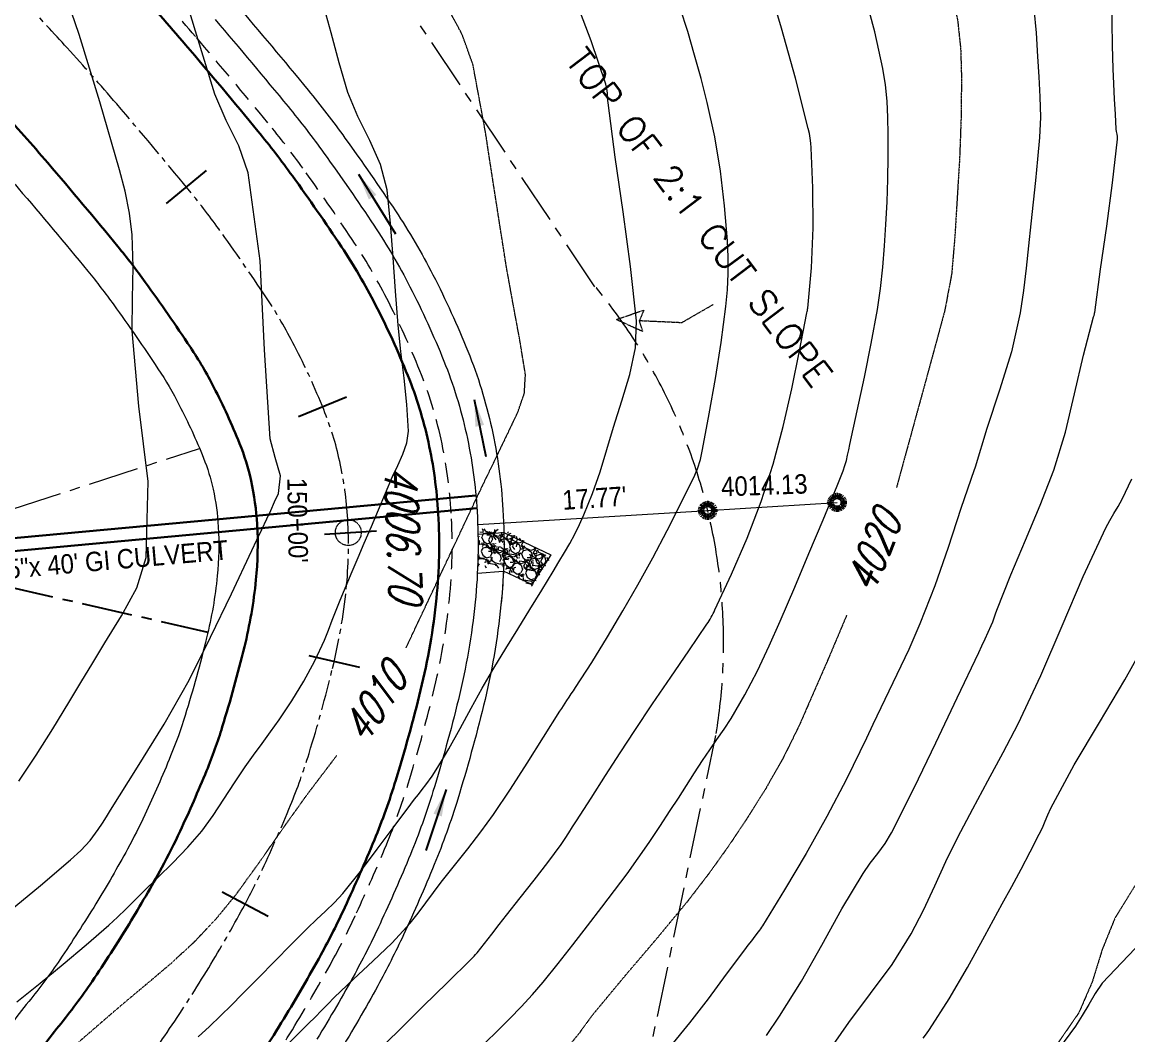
# Model space of a CAD drawing. Header units: inches. Extents: x 2775 to 17527, y 515 to 14737.
# Drawn here: x 6697 to 7721, y 5850 to 6788 of the extents above; entities that cross this region are included whole.
import ezdxf
from ezdxf.enums import TextEntityAlignment as Align

# ---------------------------------------------------------------- set-up
doc = ezdxf.new("R2010")
doc.units = ezdxf.units.IN
doc.header["$LTSCALE"] = 0.5
doc.header["$MEASUREMENT"] = 0
for name, pattern in [('CENTER', [2, 1.25, -0.25, 0.25, -0.25]), ('CENTER2', [1.125, 0.75, -0.125, 0.125, -0.125]), ('HIDDEN', [0.375, 0.25, -0.125])]:
    doc.linetypes.add(name, pattern=pattern)
for name, color, linetype, lineweight in [('ARCHENT RD', 3, 'CENTER', 20), ('CONTROL', 6, 'CENTER', 25), ('D-CL', 5, 'CENTER2', 9), ('LAYOUT', 6, 'CENTER', 25), ('Object', 4, 'CONTINUOUS', 30), ('VX-TOPO-MAJR', 1, 'HIDDEN', 20), ('VX-TOPO-MINR', 7, 'CONTINUOUS', 5)]:
    doc.layers.add(name, color=color, linetype=linetype, lineweight=lineweight)
for name, color, linetype in [('CT-ROAD-ANNO', 52, 'CONTINUOUS'), ('D-SCRATCH', 4, 'CONTINUOUS'), ('LLMASONRY', 12, 'CONTINUOUS'), ('TEXT', 7, 'CONTINUOUS')]:
    doc.layers.add(name, color=color, linetype=linetype)
doc.styles.add('BEI', font='romans.shx', dxfattribs={"width": 0.75})
doc.styles.add('EXIST', font='romans.shx', dxfattribs={"width": 0.75, "oblique": 20, "height": 12})
doc.styles.add('SPHAND', font='SPHAND', dxfattribs={"bigfont": 'SPHAND'})
doc.styles.get("Standard").update_dxf_attribs({"font": 'romans.shx', "width": 0.75})
doc.dimstyles.get("Standard").update_dxf_attribs({"dimscale": 50, "dimtxt": 0.18, "dimasz": 0.18, "dimexe": 0.18, "dimexo": 0.0625, "dimgap": 0.09, "dimtad": 0, "dimtoh": 1, "dimzin": 0, "dimdsep": 46, "dimtxsty": 'BEI', "dimcen": 0.09, "dimclrd": 256, "dimclre": 256, "dimclrt": 256, "dimadec": 1, "dimazin": 0, "dimtfac": 1, "dimtofl": 0, "dimtmove": 0, "dimatfit": 3, "dimfxl": 1, "dimtolj": 1, "dimtzin": 0, "dimlwd": -1, "dimlwe": -1, "dimarcsym": 0})

# ---------------------------------------------------------------- blocks, each defined once
blk = doc.blocks.new('Tick')
at = {"layer": 'D-SCRATCH'}
blk.add_line((0, -2), (0, 2), dxfattribs=at)

msp = doc.modelspace()

# ---------------------------------------------------------------- hatches: boundary and pattern name
at = {"layer": 'Object', "lineweight": 9, "ltscale": 75}
h = msp.add_hatch(dxfattribs=at)
h.set_pattern_fill('GRAVEL', scale=24, angle=-51.8795511, style=0)
h.set_pattern_definition([(176.13325, (-333.3502, 8975.3574), (-288.45519056, 17.70877347), [3.228864, -319.65811]), (133.090149, (-336.5717, 8975.5752), (196.668213, -211.75839656), [5.54083, -548.5422]), (80.630849, (-340.3569, 8979.6215), (-59.53698952, -351.7831006), [3.90691, -386.78477]), (215.394149, (-350.8553, 8983.2813), (392.4386281, 277.43093804), [5.04571, -499.52539]), (240.954149, (-354.9685, 8980.3588), (152.4956309, 272.1931116), [4.94772, -489.82495]), (305.394149, (-357.3707, 8976.0333), (-277.43093804, 392.4386281), [5.04571, -499.52539]), (345.814649, (-354.4482, 8971.9201), (-381.41427626, 97.29927717), [6.672696, -660.596376]), (20.375749, (-347.979, 8970.2849), (519.09468168, 193.77487641), [6.29971, -623.671704]), (69.550049, (-342.0734, 8972.4783), (126.92998187, 343.65212244), [5.0628, -501.21775]), (123.35685, (-340.3045, 8977.222), (144.09062674, -222.50818754), [5.77997, -283.21831]), (170.517849, (-343.4827, 8982.0499), (-385.47986142, 63.60249776), [7.47475, -740.001]), (86.93455, (-336.3767, 8964.4408), (9.5776255, 221.0616979), [2.551224, -252.572256]), (119.589649, (-336.2402, 8966.9883), (154.84032529, -275.08628865), [4.85369, -480.516264]), (173.12045, (-338.637, 8971.209), (-18.88116, -14.815605), [3.394104, -30.54701]), (151.31905, (-337.4083, 8974.3086), (111.8403323, -64.7745443), [1.82779, -180.95076]), (239.92185, (-339.012, 8975.186), (41.827868, 63.3279583), [2.58487, -126.65909]), (339.08425, (-340.3073, 8972.949), (82.2091276, -27.0121867), [4.198296, -135.74455]), (109.68555, (-336.386, 8971.45), (10.750084, -52.577893), [3.035784, -72.85889]), (324.509949, (-347.6048, 8986.1369), (204.79936332, -144.3648881), [4.2528, -421.02828]), (18.46665, (-344.1421, 8983.6679), (-266.9550669, -87.44711208), [3.567864, -353.21779]), (241.31905, (-332.6094, 8974.4134), (64.7745443, 111.8403323), [3.65556, -179.12299]), (291.730949, (-334.3638, 8971.2063), (-91.51271435, 233.25827583), [4.2528, -421.02828]), (287.56445, (-359.3112, 8976.9512), (-36.315798, 124.036947), [4.10112, -200.954976]), (242.89555, (-358.0735, 8973.0413), (133.6148717, 257.37728034), [3.43627, -340.19143]), (14.92185, (-351.3424, 8959.409), (124.036986, 36.315666), [3.65556, -179.12299]), (325.474449, (-347.8101, 8960.3503), (-268.12735043, 186.19271966), [4.023144, -398.290176]), (17.56445, (-358.602, 8968.6607), (-124.036947, -36.315798), [2.05056, -203.005536]), (49.43035, (-352.2313, 8960.542), (60.7090648, 78.143523), [1.22376, -121.152696]), (114.08425, (-351.4354, 8961.4714), (25.5656926, -71.4590443), [4.94772, -94.0068]), (134.129449, (-353.4545, 8965.9884), (167.03714373, -173.99594524), [4.5852, -453.93415]), (251.81055, (-342.0066, 8971.6156), (22.9466793, 48.512374), [3.46133, -83.071896]), (301.277649, (-343.0871, 8968.3272), (214.10274215, -350.61092654), [6.043056, -598.26151]), (9.06585, (-339.9496, 8963.1625), (-191.4304885, -28.1845934), [2.470944, -244.624176]), (38.12045, (-337.51, 8963.552), (4.06555, 33.696755), [1.44, -22.56]), (68.37685, (-353.1844, 8966.8105), (-72.90579794, -179.2337604), [3.334176, -330.08448]), (356.13325, (-351.9557, 8969.91), (288.45519056, -17.70877347), [6.45773, -316.42925]), (308.12045, (-345.513, 8969.475), (33.696755, -4.06555), [6.24, -17.76]), (273.425249, (-341.6606, 8964.5655), (-15.98768033, 292.520764), [3.794736, -375.678576]), (202.17505, (-341.434, 8960.7775), (-90.3402176, -40.3812524), [3.49445, -171.22819]), (155.766449, (-344.6699, 8959.4586), (-470.30803587, 210.58572716), [5.68956, -563.267376]), (123.546549, (-349.8581, 8961.7939), (-173.72176053, 260.27053673), [6.019176, -595.897776])])
h.paths.add_polyline_path([(7137.9381, 6312.2776), (7141.324, 6317.6106), (7120.7849, 6318.5575, 0.003425083), (7119.4212, 6296.5633, 0.006027855), (7118.8176, 6282.5377), (7119.0863, 6282.5279), (7124.7057, 6291.4163)])

# ---------------------------------------------------------------- linework, layer by layer
at = {"layer": 'ARCHENT RD', "color": 4, "lineweight": 20, "ltscale": 75}
for p, q in [((7227.3346, 6542.5895), (7065.2357, 6785.2957)), ((7227.3346, 6542.5895), (7065.2357, 6785.2957)), ((6687.8764, 6336.7478), (6861.2187, 6392.9218)), ((7269.8263, 5793.4166), (7339.1409, 6127.0206))]:
    msp.add_line(p, q, dxfattribs=at)
at = {"layer": 'ARCHENT RD', "color": 4, "lineweight": 20}
for p, q in [((7307.909, 6509.5543, -41103.2762), (7336.5911, 6526.1151, -41103.2762)), ((7247.2481, 6512.3385, -41103.2762), (7272.5147, 6521.0254, -41103.2762)), ((7247.2481, 6512.3385, -41103.2762), (7271.6128, 6501.3737, -41103.2762)), ((7272.5147, 6521.0254, -41103.2762), (7268.43, 6511.3663, -41103.2762)), ((7271.6128, 6501.3737, -41103.2762), (7268.43, 6511.3663, -41103.2762)), ((7268.43, 6511.3663, -41103.2762), (7307.909, 6509.5543, -41103.2762))]:
    msp.add_line(p, q, dxfattribs=at)
at = {"layer": 'ARCHENT RD', "color": 4, "lineweight": 25, "ltscale": 75}
msp.add_line((6679.4871, 6265.8892), (6869.0016, 6222.8807), dxfattribs=at)
at = {"layer": 'ARCHENT RD'}
msp.add_circle((6998.9278, 6315.0217), 11.9995, dxfattribs=at)
at = {"layer": 'ARCHENT RD', "color": 4, "lineweight": 20, "ltscale": 75}
msp.add_arc((6829.6568, 6213.0749, -41103.2762), 516.7375, 350.6323232, 40.2488597, dxfattribs=at)
at = {"layer": 'CONTROL', "linetype": 'Continuous', "lineweight": 5, "ltscale": 25}
for p, q in [((7331.6692, 6335.5542), (7451.4414, 6342.945)), ((7118.752, 6322.4157), (7331.6692, 6335.5542))]:
    msp.add_line(p, q, dxfattribs=at)
at = {"layer": 'CT-ROAD-ANNO', "color": 6, "linetype": 'Continuous', "lineweight": 30, "ltscale": 75}
for p, q in [((7117.0565, 6349.4663), (6653.3928, 6306.5564)), ((7117.9939, 6337.5018), (6654.4986, 6294.6074))]:
    msp.add_line(p, q, dxfattribs=at)
at = {"layer": 'D-CL', "color": 7, "linetype": 'Continuous', "lineweight": 30}
for points in [[(6566.705, 6821.8737, -0.001603907), (6610.2889, 6777.9754, -0.003127401), (6631.8869, 6755.8059, -0.005509512), (6639.3536, 6747.872, -0.001265703), (6676.5387, 6707.2715, -0.007687849), (6720.7131, 6657.2709, -0.00519686), (6785.465, 6580.0572, -0.015653425), (6810.9175, 6546.9997, -0.009598411), (6852.6914, 6486.6725, -0.028021407), (6874.4917, 6449.5011, -0.022702269), (6898.2676, 6397.5211, -0.042036188), (6908.9551, 6362.9193, -0.039203915), (6914.5325, 6322.5182, -0.040078194), (6913.4387, 6271.1686, -0.034776711), (6902.7248, 6209.1018, -0.01442037), (6882.297, 6135.0893, -0.023136875), (6867.7381, 6094.5013, -0.011007891), (6843.2575, 6038.5874, -0.016410064), (6826.1683, 6004.7371, -0.012162371), (6795.911, 5952.4577, -0.011680541), (6761.6681, 5899.3084, -0.021804287), (6730.9597, 5858.0036, 0.030568277), (6700.544, 5815.5597, 0.017106768)], [(6800.7161, 6820.4261, -0.007687849), (6848.3109, 6766.5541, -0.00519686), (6915.3067, 6686.6646, -0.015653425), (6947.175, 6645.2743, -0.009598411), (6992.6206, 6579.6446, -0.028021407), (7023.9396, 6526.2431, -0.022702269), (7054.058, 6460.3967, -0.042036188), (7073.0673, 6398.8523, -0.039203915), (7082.242, 6332.3937, -0.040078194), (7080.5756, 6254.1609, -0.034776711), (7065.8911, 6169.0925, -0.01442037), (7042.8857, 6085.7408, -0.023136875), (7023.08, 6030.5257, -0.011007891), (6995.6329, 5967.8362, -0.016410064), (6973.5753, 5924.1444, -0.012162371), (6939.2245, 5864.7923, -0.011680541), (6900.731, 5805.0454, -0.021804287)]]:
    msp.add_lwpolyline(points, format="xyb", dxfattribs=at)
at = {"layer": 'D-CL', "ltscale": 75}
msp.add_lwpolyline([(6701.1551, 6804.7629, -0.001265703), (6738.6274, 6763.8488, -0.007687849), (6784.512, 6711.9125, -0.00519686), (6850.3859, 6633.3609, -0.015653425), (6879.0463, 6596.137, -0.009598411), (6922.656, 6533.1585, -0.028021407), (6949.2156, 6487.8721, -0.022702269), (6976.1628, 6428.9589, -0.042036188), (6991.0112, 6380.8858, -0.039203915), (6998.3872, 6327.4559, -0.040078194), (6997.0072, 6262.6647, -0.034776711), (6984.3079, 6189.0972, -0.01442037), (6962.5913, 6110.415, -0.023136875), (6945.409, 6062.5135, -0.011007891), (6919.4452, 6003.2118, -0.016410064), (6899.8718, 5964.4407, -0.012162371), (6867.5677, 5908.625, -0.011680541), (6831.1996, 5852.1769, -0.021804287), (6796.1221, 5804.9955, 0.030568277)], format="xyb", dxfattribs=at)
at = {"layer": 'LAYOUT', "color": 30, "lineweight": 106, "ltscale": 150}
msp.add_circle((7451.4414, 6342.945), 6.0001, dxfattribs=at)
at = {"layer": 'LAYOUT', "color": 6, "lineweight": 106, "ltscale": 150}
msp.add_circle((7331.6692, 6335.5536), 6.0001, dxfattribs=at)
at = {"layer": 'Object', "color": 7, "lineweight": 9, "ltscale": 75}
for p, q in [((7129.8667, 6312.5265), (7127.1372, 6312.711)), ((7128.8201, 6308.3666), (7130.3947, 6304.4161)), ((7130.5896, 6311.5998), (7128.8352, 6308.3927)), ((7130.6639, 6313.4604), (7129.57, 6315.9077)), ((7129.8419, 6312.4955), (7130.6378, 6313.425)), ((7130.7355, 6311.3904), (7134.2677, 6312.3317)), ((7132.2647, 6313.8086), (7130.914, 6315.8457)), ((7137.422, 6311.4264), (7132.2338, 6313.7617)), ((7134.2819, 6312.3183), (7137.5965, 6310.0381)), ((7139.6103, 6309.7828), (7136.8809, 6309.9673)), ((7140.6646, 6312.7326), (7137.4286, 6311.4136)), ((7137.5909, 6310.0483), (7138.8285, 6306.1384)), ((7140.3332, 6308.8561), (7138.5788, 6305.6491)), ((7140.4075, 6310.7168), (7139.3136, 6313.164)), ((7139.5192, 6309.1273), (7141.9564, 6305.6971)), ((7141.97, 6313.5466), (7139.5678, 6309.2211)), ((7139.5856, 6309.7518), (7140.3815, 6310.6814)), ((7140.4791, 6308.6467), (7144.0114, 6309.5881)), ((7140.5495, 6315.4015), (7140.7052, 6312.7994)), ((7142.0084, 6311.065), (7140.6577, 6313.1021)), ((7147.1656, 6308.6827), (7141.9774, 6311.0181)), ((7142.0074, 6315.3343), (7142.1375, 6315.1201)), ((7143.5313, 6306.3794), (7143.1604, 6307.0326)), ((7144.0255, 6309.5746), (7147.3401, 6307.2944)), ((7145.3534, 6310.6172), (7146.928, 6306.6666)), ((7147.1229, 6313.8503), (7145.3684, 6310.6433)), ((7146.3752, 6314.746), (7147.1711, 6315.6756)), ((7149.3158, 6306.3495), (7146.5863, 6306.5339)), ((7146.9511, 6306.6464), (7150.4138, 6304.1773)), ((7150.4082, 6309.9889), (7147.1723, 6308.67)), ((7147.2687, 6313.641), (7149.8439, 6314.3272)), ((7147.3345, 6307.3046), (7148.5721, 6303.3947)), ((7150.113, 6307.2834), (7149.0191, 6309.7307)), ((7149.2628, 6306.3836), (7151.7, 6302.9534)), ((7149.2911, 6306.3184), (7150.087, 6307.248)), ((7151.7136, 6310.8029), (7149.3115, 6306.4775)), ((7150.2931, 6312.6579), (7150.4489, 6310.0557)), ((7151.7139, 6307.6316), (7150.3631, 6309.6687)), ((7156.8711, 6305.2494), (7151.6829, 6307.5847)), ((7153.5588, 6312.0637), (7151.6875, 6310.7342)), ((7151.751, 6312.5906), (7151.8811, 6312.3765)), ((7155.3602, 6308.3719), (7153.7946, 6305.313)), ((7154.3514, 6311.5808), (7155.3617, 6308.3889)), ((7160.1137, 6306.5555), (7156.8778, 6305.2366)), ((7157.0967, 6309.9081), (7158.4897, 6307.9476)), ((7161.4191, 6307.3695), (7159.0169, 6303.0441)), ((7160.066, 6308.0989), (7160.1544, 6306.6224)), ((7121.9162, 6297.9328), (7123.4908, 6293.9822)), ((7123.6857, 6301.1659), (7121.9313, 6297.9588)), ((7123.76, 6303.0265), (7122.6661, 6305.4738)), ((7122.9381, 6302.0616), (7123.734, 6302.9912)), ((7123.8316, 6300.9565), (7127.3639, 6301.8978)), ((7125.3609, 6303.3747), (7124.0101, 6305.4118)), ((7127.176, 6301.5847), (7126.3996, 6301.0331)), ((7126.4135, 6301.2656), (7126.8352, 6301.5965)), ((7126.998, 6304.1289), (7126.6271, 6304.782)), ((7126.8242, 6301.5041), (7126.9606, 6304.0516)), ((7134.5404, 6300.3228), (7127.1678, 6301.5542)), ((7127.378, 6301.8844), (7130.6926, 6299.6042)), ((7131.4857, 6297.3752), (7128.7562, 6297.5597)), ((7130.4179, 6304.3958), (7133.8806, 6301.9268)), ((7132.2086, 6296.4485), (7130.4542, 6293.2414)), ((7133.7607, 6302.2987), (7130.5248, 6300.9797)), ((7130.687, 6299.6144), (7131.9246, 6295.7045)), ((7132.2829, 6298.3091), (7131.189, 6300.7564)), ((7131.4609, 6297.3442), (7132.2568, 6298.2738)), ((7132.3544, 6296.2391), (7135.8867, 6297.1804)), ((7133.8837, 6298.6573), (7132.533, 6300.6944)), ((7132.6153, 6298.6934), (7135.0525, 6295.2632)), ((7135.0661, 6303.1127), (7132.664, 6298.7872)), ((7133.6456, 6304.9676), (7133.8014, 6302.3655)), ((7139.0409, 6296.2751), (7133.8527, 6298.6104)), ((7136.5703, 6297.2057), (7134.5304, 6300.3046)), ((7135.1035, 6304.9004), (7135.2336, 6304.6863)), ((7135.9009, 6297.167), (7139.2155, 6294.8868)), ((7136.9196, 6298.841), (7136.1433, 6298.2895)), ((7136.1571, 6298.5219), (7136.5788, 6298.8528)), ((7136.7417, 6301.3852), (7136.3708, 6302.0384)), ((7136.5678, 6298.7604), (7136.7043, 6301.308)), ((7144.284, 6297.5792), (7136.9114, 6298.8106)), ((7137.9868, 6299.4388), (7138.3804, 6301.8246)), ((7138.3097, 6301.7634), (7139.7506, 6302.2195)), ((7142.2836, 6297.5813), (7139.0476, 6296.2623)), ((7140.1615, 6301.6521), (7143.6242, 6299.1831)), ((7143.589, 6298.3953), (7141.1868, 6294.0698)), ((7142.1685, 6300.2502), (7142.3242, 6297.6481)), ((7143.7092, 6303.8353), (7142.9329, 6303.2837)), ((7142.9467, 6303.5161), (7143.3684, 6303.847)), ((7143.3575, 6303.7546), (7143.4939, 6306.3022)), ((7146.0204, 6300.0726), (7143.5629, 6298.3265)), ((7143.6264, 6300.183), (7143.7565, 6299.9689)), ((7143.6365, 6299.2256), (7147.0207, 6300.3557)), ((7143.7825, 6299.9699), (7144.7838, 6300.1297)), ((7144.919, 6294.2707), (7143.8251, 6296.718)), ((7146.314, 6294.4621), (7144.274, 6297.561)), ((7146.5198, 6294.6189), (7145.1691, 6296.6561)), ((7146.4471, 6297.9518), (7146.0762, 6298.605)), ((7146.2733, 6295.327), (7146.4098, 6297.8746)), ((7147.7304, 6296.6952), (7148.1241, 6299.0809)), ((7148.0533, 6299.0198), (7149.4942, 6299.4759)), ((7148.2692, 6302.1896), (7149.8438, 6298.239)), ((7150.0387, 6305.4227), (7148.2843, 6302.2157)), ((7149.867, 6298.2188), (7153.3297, 6295.7497)), ((7150.1846, 6305.2134), (7153.7169, 6306.1547)), ((7150.4262, 6304.2198), (7153.8103, 6305.3499)), ((7153.1036, 6299.4563), (7151.0636, 6302.5552)), ((7153.342, 6295.7922), (7156.7262, 6296.9223)), ((7153.731, 6306.1413), (7157.0456, 6303.8611)), ((7154.52, 6301.6894), (7154.9137, 6304.0752)), ((7154.8046, 6296.2118), (7154.9603, 6293.6097)), ((7154.8429, 6304.014), (7156.2839, 6304.4701)), ((7156.2624, 6296.1446), (7156.3925, 6295.9305)), ((7158.2761, 6299.9443), (7156.7105, 6296.8854)), ((7157.04, 6303.8712), (7158.2776, 6299.9613)), ((7160.4497, 6299.5579), (7157.7202, 6299.7424)), ((7158.9683, 6302.9502), (7161.4055, 6299.52)), ((7161.1726, 6298.6312), (7159.4182, 6295.4242)), ((7161.2469, 6300.4918), (7160.153, 6302.9391)), ((7160.4249, 6299.5269), (7161.2208, 6300.4565)), ((7161.3184, 6298.4218), (7164.8507, 6299.3631)), ((7162.8477, 6300.8401), (7161.497, 6302.8772)), ((7168.0049, 6298.4578), (7162.8168, 6300.7931)), ((7164.8649, 6299.3497), (7168.1795, 6297.0695)), ((7171.2476, 6299.764), (7168.0116, 6298.4451)), ((7168.1739, 6297.0797), (7169.4115, 6293.1698)), ((7170.1022, 6296.1587), (7172.5394, 6292.7285)), ((7172.553, 6300.578), (7170.1508, 6296.2525)), ((7171.1994, 6301.3154), (7171.2882, 6299.8308)), ((7173.7064, 6296.2957), (7172.6125, 6298.743)), ((7172.8844, 6295.3308), (7173.6803, 6296.2604)), ((7175.3072, 6296.6439), (7173.9565, 6298.681)), ((7180.4644, 6294.2617), (7175.2762, 6296.597)), ((7120.2721, 6291.1508), (7119.4958, 6290.5992)), ((7119.5096, 6290.8317), (7119.9313, 6291.1626)), ((7120.0942, 6293.695), (7119.7233, 6294.3482)), ((7119.9203, 6291.0702), (7120.0568, 6293.6178)), ((7127.6365, 6289.889), (7120.2639, 6291.1203)), ((7123.514, 6293.9619), (7126.9767, 6291.4929)), ((7125.6531, 6287.0011), (7126.0967, 6288.12)), ((7125.7719, 6289.6237), (7130.038, 6288.5454)), ((7126.0768, 6288.1981), (7130.6622, 6287.8881)), ((7126.989, 6291.5353), (7130.3732, 6292.6655)), ((7129.6665, 6286.7719), (7127.6265, 6289.8707)), ((7128.7949, 6286.4334), (7128.0186, 6285.8818)), ((7128.0325, 6286.1143), (7128.4542, 6286.4452)), ((7128.617, 6288.9776), (7128.2461, 6289.6308)), ((7128.4432, 6286.3528), (7128.5796, 6288.9004)), ((7136.1594, 6285.1716), (7128.7868, 6286.4029)), ((7130.0349, 6288.5464), (7131.3991, 6289.053)), ((7130.4391, 6293.2154), (7132.0137, 6289.2648)), ((7131.0829, 6289.0049), (7131.4766, 6291.3907)), ((7131.4058, 6291.3296), (7132.8467, 6291.7857)), ((7132.0368, 6289.2445), (7135.4995, 6286.7755)), ((7135.5156, 6286.8801), (7139.7816, 6285.8017)), ((7140.4459, 6290.97), (7138.8803, 6287.9111)), ((7139.2098, 6294.897), (7140.4475, 6290.9871)), ((7139.9287, 6286.6122), (7141.3696, 6287.0683)), ((7141.1382, 6293.976), (7143.5754, 6290.5458)), ((7144.1217, 6293.3368), (7141.3923, 6293.5213)), ((7143.4764, 6284.2563), (7142.0698, 6286.3777)), ((7142.1864, 6289.2517), (7142.6299, 6290.3706)), ((7142.3052, 6291.8743), (7146.5713, 6290.796)), ((7142.61, 6290.4486), (7147.1955, 6290.1387)), ((7143.0752, 6289.177), (7144.6498, 6285.2264)), ((7144.8447, 6292.4101), (7143.0903, 6289.2031)), ((7144.097, 6293.3058), (7144.8929, 6294.2354)), ((7144.9905, 6292.2007), (7148.5228, 6293.142)), ((7146.6251, 6295.4077), (7145.8488, 6294.8561)), ((7145.8626, 6295.0886), (7146.2843, 6295.4194)), ((7151.677, 6292.2367), (7146.4888, 6294.572)), ((7146.5682, 6290.7969), (7147.9323, 6291.3036)), ((7153.9895, 6294.1458), (7146.6169, 6295.3772)), ((7148.537, 6293.1286), (7151.8515, 6290.8484)), ((7151.3926, 6287.2006), (7148.6631, 6287.385)), ((7152.1155, 6286.2738), (7150.3611, 6283.0668)), ((7152.1898, 6288.1345), (7151.0959, 6290.5818)), ((7151.3678, 6287.1695), (7152.1637, 6288.0991)), ((7153.082, 6286.9316), (7151.5164, 6283.8727)), ((7154.9197, 6293.5429), (7151.6837, 6292.224)), ((7151.8459, 6290.8586), (7153.0836, 6286.9487)), ((7152.2613, 6286.0645), (7155.7936, 6287.0058)), ((7153.7906, 6288.4827), (7152.4399, 6290.5198)), ((7158.9478, 6286.1005), (7153.7597, 6288.4358)), ((7153.7743, 6289.9376), (7156.2115, 6286.5074)), ((7156.0195, 6291.0287), (7153.9795, 6294.1276)), ((7155.8078, 6286.9924), (7159.1224, 6284.7122)), ((7158.6565, 6296.0343), (7156.199, 6294.2881)), ((7156.4185, 6295.9315), (7157.4199, 6296.0913)), ((7157.7589, 6288.6161), (7156.9826, 6288.0645)), ((7156.9965, 6288.297), (7157.4182, 6288.6279)), ((7157.581, 6291.1603), (7157.2101, 6291.8135)), ((7157.4359, 6293.2618), (7157.8295, 6295.6476)), ((7165.1234, 6287.3543), (7157.7508, 6288.5857)), ((7157.7588, 6295.5864), (7159.1997, 6296.0425)), ((7162.1905, 6287.4066), (7158.9545, 6286.0877)), ((7159.4031, 6295.3981), (7160.9777, 6291.4475)), ((7161.0009, 6291.4272), (7164.4635, 6288.9582)), ((7163.4959, 6288.2206), (7161.0937, 6283.8952)), ((7162.0754, 6290.0756), (7162.2311, 6287.4735)), ((7165.9273, 6289.898), (7163.4698, 6288.1519)), ((7163.5333, 6290.0084), (7163.6634, 6289.7942)), ((7163.6894, 6289.7952), (7164.6907, 6289.955)), ((7164.4759, 6289.0006), (7167.8601, 6290.1308)), ((7167.3055, 6291.5321), (7164.5761, 6291.7166)), ((7167.1533, 6284.2372), (7165.1134, 6287.336)), ((7166.2589, 6287.3722), (7167.8335, 6283.4217)), ((7168.0284, 6290.6054), (7166.274, 6287.3983)), ((7168.1027, 6292.466), (7167.0088, 6294.9133)), ((7167.2808, 6291.5011), (7168.0767, 6292.4306)), ((7169.4099, 6293.1527), (7167.8443, 6290.0938)), ((7168.1743, 6290.396), (7171.7066, 6291.3373)), ((7169.7036, 6292.8142), (7168.3528, 6294.8513)), ((7168.5698, 6286.4702), (7168.9634, 6288.856)), ((7168.8927, 6288.7949), (7170.3336, 6289.251)), ((7170.0405, 6286.9642), (7169.6696, 6287.6174)), ((7174.8608, 6290.432), (7169.6726, 6292.7673)), ((7169.8667, 6284.3394), (7170.0031, 6286.887)), ((7172.9092, 6295.3618), (7170.1797, 6295.5463)), ((7171.7207, 6291.3239), (7175.0353, 6289.0437)), ((7171.8626, 6291.202), (7173.4372, 6287.2514)), ((7173.6321, 6294.4351), (7171.8777, 6291.228)), ((7173.4603, 6287.2311), (7176.923, 6284.7621)), ((7173.7779, 6294.2257), (7177.3102, 6295.167)), ((7178.1034, 6291.7382), (7174.8675, 6290.4192)), ((7175.0297, 6289.0539), (7176.2673, 6285.144)), ((7176.9354, 6284.8045), (7180.3195, 6285.9347)), ((7176.958, 6288.1329), (7179.3952, 6284.7027)), ((7179.4088, 6292.5522), (7177.0067, 6288.2267)), ((7177.3244, 6295.1536), (7180.639, 6292.8734)), ((7177.9883, 6294.4071), (7178.1441, 6291.805)), ((7181.8403, 6294.2295), (7179.3827, 6292.4834)), ((7179.4462, 6294.3399), (7179.5763, 6294.1257)), ((7179.6023, 6294.1268), (7180.6037, 6294.2865)), ((7181.8694, 6288.9566), (7180.3038, 6285.8977)), ((7180.6333, 6292.8836), (7181.871, 6288.9737)), ((7182.5617, 6291.9626), (7184.4836, 6289.2576)), ((7126.9432, 6282.0057), (7125.5366, 6284.1272)), ((7135.3968, 6284.2575), (7135.8403, 6285.3764)), ((7138.1893, 6282.0545), (7136.1493, 6285.1533)), ((7141.2531, 6284.9392), (7140.8822, 6285.5924)), ((7142.6873, 6283.0082), (7142.0027, 6284.5398)), ((7144.6729, 6285.2061), (7148.1356, 6282.7371)), ((7145.1023, 6280.8241), (7145.5458, 6281.943)), ((7145.221, 6283.4467), (7149.4871, 6282.3684)), ((7145.5259, 6282.021), (7150.1113, 6281.7111)), ((7148.148, 6282.7795), (7151.5321, 6283.9097)), ((7148.5239, 6278.8029), (7148.153, 6279.4561)), ((7148.4053, 6277.2097), (7148.4865, 6278.7257)), ((7150.8254, 6278.0161), (7148.7854, 6281.1149)), ((7149.4841, 6282.3694), (7150.8482, 6282.876)), ((7150.346, 6283.0407), (7151.9206, 6279.0901)), ((7151.9438, 6279.0699), (7155.4064, 6276.6008)), ((7152.2418, 6280.2491), (7152.6355, 6282.6349)), ((7152.5647, 6282.5738), (7154.0057, 6283.0299)), ((7155.4188, 6276.6433), (7158.803, 6277.7734)), ((7156.3549, 6276.6552), (7160.621, 6275.5768)), ((7160.3528, 6280.7954), (7158.7872, 6277.7365)), ((7159.1168, 6284.7223), (7160.3544, 6280.8124)), ((7159.5127, 6274.1129), (7159.9063, 6276.4987)), ((7159.8356, 6276.4375), (7161.2765, 6276.8936)), ((7160.6179, 6275.5778), (7161.9821, 6276.0845)), ((7161.0451, 6283.8013), (7163.4823, 6280.3711)), ((7164.0909, 6281.9718), (7161.3614, 6282.1563)), ((7163.0443, 6277.8119), (7164.6189, 6273.8614)), ((7164.8138, 6281.0451), (7163.0594, 6277.838)), ((7164.8881, 6282.9057), (7163.7942, 6285.353)), ((7164.6148, 6280.5903), (7163.8385, 6280.0387)), ((7163.8523, 6280.2712), (7164.274, 6280.6021)), ((7164.4369, 6283.1345), (7164.066, 6283.7876)), ((7164.0661, 6281.9408), (7164.862, 6282.8703)), ((7164.263, 6280.5097), (7164.3995, 6283.0572)), ((7171.9792, 6279.3284), (7164.6066, 6280.5598)), ((7164.9597, 6280.8357), (7168.4919, 6281.777)), ((7166.4889, 6283.2539), (7165.1382, 6285.291)), ((7171.6462, 6280.8717), (7166.458, 6283.207)), ((7167.8567, 6283.4014), (7171.3194, 6280.9324)), ((7168.5061, 6281.7636), (7171.8207, 6279.4834)), ((7170.2184, 6284.42), (7169.4421, 6283.8684)), ((7169.456, 6284.1009), (7169.8777, 6284.4318)), ((7177.5829, 6283.1581), (7170.2102, 6284.3895)), ((7171.3317, 6280.9748), (7174.7159, 6282.1049)), ((7174.8888, 6282.1779), (7171.6528, 6280.8589)), ((7171.8151, 6279.4936), (7173.0527, 6275.5837)), ((7174.0092, 6276.2113), (7171.9692, 6279.3102)), ((7173.7434, 6278.5726), (7175.8731, 6275.5751)), ((7176.1942, 6282.9919), (7173.792, 6278.6664)), ((7176.2658, 6285.1269), (7174.7002, 6282.068)), ((7174.7737, 6284.8468), (7174.9294, 6282.2447)), ((7175.4256, 6278.4444), (7175.8193, 6280.8302)), ((7175.7485, 6280.769), (7177.1894, 6281.2251)), ((7178.6256, 6284.6692), (7176.1681, 6282.9231)), ((7176.2316, 6284.7796), (7176.3617, 6284.5654)), ((7176.3877, 6284.5665), (7177.389, 6284.7262)), ((7179.1377, 6280.7628), (7177.5728, 6283.1399)), ((7181.3522, 6284.5988), (7181.6013, 6284.6776)), ((7181.3635, 6284.2996), (7181.4229, 6284.6599)), ((7158.0962, 6271.8798), (7156.0563, 6274.9787)), ((7156.2361, 6274.0326), (7156.6797, 6275.1515)), ((7156.6598, 6275.2295), (7161.2452, 6274.9196)), ((7161.4002, 6271.03), (7160.6238, 6270.4784)), ((7160.6377, 6270.7109), (7161.0594, 6271.0418)), ((7161.2222, 6273.5742), (7160.8513, 6274.2273)), ((7161.0484, 6270.9494), (7161.1848, 6273.4969)), ((7168.7646, 6269.7681), (7161.392, 6270.9995)), ((7163.2108, 6268.6293), (7167.4768, 6267.551)), ((7164.6421, 6273.8411), (7168.1048, 6271.3721)), ((7167.4738, 6267.552), (7168.8379, 6268.0586)), ((7168.1171, 6271.4145), (7171.5013, 6272.5446)), ((7169.5406, 6265.5123), (7168.579, 6266.9625)), ((7168.6956, 6269.8364), (7169.1391, 6270.9554)), ((7170.5198, 6267.0684), (7168.7546, 6269.7499)), ((7169.1193, 6271.0334), (7172.856, 6270.7808)), ((7173.0511, 6275.5666), (7171.4855, 6272.5077))]:
    msp.add_line(p, q, dxfattribs=at)
at = {"layer": 'Object', "color": 1, "linetype": 'HIDDEN', "lineweight": 15, "ltscale": 150}
msp.add_lwpolyline([(6809.586, 6828.5086, -0.007687849), (6857.425, 6774.36, -0.00519686), (6924.5812, 6694.2794, -0.015653425), (6956.9077, 6652.2939, -0.009598411), (7002.6155, 6586.2855, -0.028021407), (7034.6144, 6531.7246, -0.022702269), (7065.1859, 6464.8878, -0.042036188), (7084.7896, 6401.4189, -0.039203915), (7094.2212, 6333.0991, -0.040078194), (7092.514, 6252.946, -0.034776711), (7077.5459, 6166.2347, -0.01442037), (7054.3563, 6082.2159, -0.023136875), (7034.1759, 6025.956, -0.011007891), (7006.5169, 5962.7826, -0.016410064), (6984.1043, 5918.3877, -0.012162371), (6949.4612, 5858.5305, -0.011680541), (6910.6641, 5798.3123, -0.021804287)], format="xyb", dxfattribs=at)
at = {"layer": 'Object', "color": 7, "lineweight": 20}
for points in [[(6541.2393, 6796.4277, -0.001603907), (6584.6605, 6752.6933, -0.003127401), (6605.9443, 6730.8464, -0.005509512), (6612.8673, 6723.4902, -0.001265703), (6649.9293, 6683.0241, -0.007687849), (6693.3707, 6633.8531, -0.00519686), (6757.6418, 6557.2128, -0.015653425), (6781.7195, 6525.9409, -0.009598411), (6822.7066, 6466.7499, -0.028021407), (6842.4671, 6433.0564, -0.022702269), (6864.8839, 6384.0478, -0.042036188), (6873.7882, 6355.2194, -0.039203915), (6878.5947, 6320.402, -0.040078194), (6877.6237, 6274.8131, -0.034776711), (6867.7606, 6217.6752, -0.01442037), (6847.8851, 6145.664, -0.023136875), (6834.4505, 6108.2104, -0.011007891), (6810.6056, 6053.7483, -0.016410064), (6794.5811, 6022.0069, -0.012162371), (6765.2009, 5971.2432, -0.011680541), (6731.8689, 5919.5076, -0.021804287), (6703.0329, 5880.7214, 0.030568277), (6670.0556, 5834.7028, 0.017106768)], [(6893.8815, 6805.5838, -0.00519686), (6961.6788, 6724.7386, -0.015653425), (6995.8384, 6680.3723, -0.009598411), (7042.5953, 6612.849, -0.028021407), (7077.3138, 6553.6509, -0.022702269), (7109.6974, 6482.8523, -0.042036188), (7131.6788, 6411.6855, -0.039203915), (7142.1382, 6335.9207, -0.040078194), (7140.2674, 6248.0867, -0.034776711), (7124.1648, 6154.8035, -0.01442037), (7100.2387, 6068.1163, -0.023136875), (7078.5593, 6007.6772, -0.011007891), (7050.0527, 5942.568, -0.016410064), (7026.2206, 5895.3613, -0.012162371), (6990.4079, 5833.4832, -0.011680541)], [(6875.6532, 6789.9719, -0.00519686), (6943.13, 6709.509, -0.015653425), (6976.3731, 6666.3331, -0.009598411), (7022.6054, 6599.5672, -0.028021407), (7055.9641, 6542.6878, -0.022702269), (7087.4417, 6473.8701, -0.042036188), (7108.2342, 6406.5522, -0.039203915), (7118.1797, 6334.5099, -0.040078194), (7116.3907, 6250.5163, -0.034776711), (7100.8553, 6160.5191, -0.01442037), (7077.2975, 6075.1661, -0.023136875), (7056.3676, 6016.8166, -0.011007891), (7028.2848, 5952.6753, -0.016410064), (7005.1625, 5906.8745, -0.012162371), (6969.9346, 5846.0068, -0.011680541)], [(7142.5034, 6278.3417, -0.013820151), (7140.2674, 6248.0867, -0.034776711), (7124.1648, 6154.8035, -0.01442037), (7100.2387, 6068.1163, -0.023136875), (7078.5593, 6007.6772, -0.011007891), (7050.0527, 5942.568, -0.016410064), (7026.2206, 5895.3613, -0.012162371), (6990.4079, 5833.4832, -0.011680541), (6950.3964, 5771.3801, -0.021804287), (6907.8292, 5714.1245, 0.030568277), (6893.6371, 5694.32, 0.017106768), (6856.7735, 5630.8901, -0.009077191), (6777.6219, 5489.5196, -0.004966707), (6710.3096, 5376.8402, 0.00571377), (6654.8999, 5283.7698, 0.018215983), (6625.8252, 5229.1474, 0.000196704), (6624.04, 5225.4735, 0.024721345)]]:
    msp.add_lwpolyline(points, format="xyb", dxfattribs=at)
at = {"layer": 'VX-TOPO-MAJR', "flags": 128}
for points in [[(7083.0746, 7960.0008), (7085.0086, 7942.5174), (7089.6504, 7908.4428), (7093.0924, 7894.0326), (7098.1018, 7880.02), (7103.7699, 7866.2282), (7124.275, 7817.0735), (7145.0889, 7768.1414), (7166.4211, 7719.4108), (7171.6685, 7707.7455), (7177.0126, 7696.1299), (7182.4733, 7684.569), (7210.2739, 7632.0914), (7239.8501, 7580.5209), (7267.4579, 7527.9605), (7269.5301, 7523.2069), (7271.4798, 7518.3975), (7273.5541, 7513.6448), (7289.85, 7479.6891), (7306.2882, 7445.7966), (7322.5399, 7411.8189), (7338.6052, 7377.2884), (7354.5192, 7342.6837), (7370.5429, 7308.1348), (7373.4211, 7302.5575), (7376.4211, 7297.0391), (7379.0784, 7291.3643), (7408.5756, 7216.4732), (7437.6268, 7141.4174), (7466.8063, 7066.4145), (7475.5823, 7044.1308), (7484.3744, 7021.8525), (7493.157, 6999.5679), (7516.2264, 6938.8775), (7537.6729, 6877.593), (7557.3213, 6815.22), (7563.0745, 6789.3872), (7565.8572, 6763.1421), (7566.6355, 6736.8145), (7566.2633, 6699.2961), (7564.9017, 6661.7368), (7562.604, 6624.1385), (7560.4969, 6589.1652), (7557.5252, 6554.355), (7551.0657, 6520.1869), (7533.8403, 6456.7735), (7516.4822, 6393.4297), (7506.4347, 6356.6912)], [(7052.4919, 6208.3807), (7057.1854, 6218.3564), (7066.9846, 6239.1885), (7076.7846, 6260.0202), (7089.1025, 6286.1999), (7101.4204, 6312.3796), (7113.7384, 6338.5592), (7125.0851, 6362.3062), (7136.5719, 6385.9865), (7148.0073, 6409.7513), (7155.8886, 6426.4641), (7161.931, 6443.8348), (7162.9392, 6461.5094), (7157.4746, 6494.7119), (7151.3132, 6527.8803), (7145.3098, 6561.0725), (7135.4896, 6623.687), (7125.8437, 6686.3376), (7114.2722, 6748.7031), (7104.2002, 6776.6197), (7089.8808, 6803.0768), (7076.4597, 6829.9021), (7053.0893, 6888.9951), (7030.0098, 6948.2555), (7005.8672, 7007.0649), (7000.2361, 7019.7379), (6994.4714, 7032.3546), (6988.8197, 7045.0234), (6960.9695, 7110.3001), (6933.9574, 7175.9185), (6907.9606, 7241.998), (6896.7942, 7272.2981), (6886.3982, 7302.8509), (6876.7368, 7333.648), (6859.324, 7394.1104), (6842.5733, 7454.7495), (6825.2991, 7515.224), (6817.5421, 7540.3632), (6809.5392, 7565.4327), (6801.6941, 7590.5431), (6790.5927, 7634.0093), (6780.8997, 7677.878), (6772.0863, 7709.8691)], [(7460.4099, 6238.687), (7443.5926, 6198.8232), (7416.2379, 6136.0865), (7401.5775, 6106.3569), (7385.1678, 6077.5421), (7367.4829, 6049.3972), (7350.2678, 6023.7247), (7332.3303, 5998.6454), (7313.5207, 5974.1991), (7284.3253, 5938.8854), (7254.6408, 5904.0146), (7225.402, 5868.8072), (7218.8281, 5859.9799), (7212.4038, 5851.0283), (7205.3944, 5842.5728), (7168.3137, 5803.3978), (7131.1654, 5764.2907), (7094.0465, 5725.1558), (7091.2029, 5722.1506), (7088.3593, 5719.1454), (7085.516, 5716.1398), (7059.5095, 5688.6222), (7033.5182, 5661.0901), (7007.5312, 5633.5539), (6993.2046, 5618.2975), (6978.9359, 5602.9868), (6964.6963, 5587.6495), (6962.3406, 5585.0212), (6960.0211, 5582.36), (6957.657, 5579.7389), (6914.3384, 5534.1647), (6870.4765, 5489.1202), (6826.242, 5444.4347), (6816.2213, 5434.407), (6806.1718, 5424.4098), (6796.1057, 5414.43), (6758.677, 5378.4385), (6720.9303, 5342.7694), (6684.0048, 5306.2543), (6667.1505, 5287.6947), (6650.9431, 5268.5516), (6634.5747, 5249.5595), (6606.8044, 5219.2079), (6578.8085, 5189.0459), (6551.2403, 5158.4735), (6535.2134, 5139.5291), (6519.8102, 5120.0806), (6504.9773, 5100.1901), (6484.5662, 5071.5928), (6464.3596, 5042.8617), (6444.0179, 5014.2334), (6436.9876, 5004.7135), (6429.8963, 4995.2357), (6422.9978, 4985.6145), (6403.028, 4955.2864), (6383.8688, 4924.4426), (6364.8181, 4893.5121), (6359.8001, 4885.6834), (6354.8688, 4877.8063), (6350.4434, 4869.622), (6345.5403, 4857.4924), (6341.5072, 4845.048), (6337.3411, 4832.6579), (6317.8543, 4781.5865), (6298.0997, 4730.5909), (6278.8103, 4679.3586), (6272.3101, 4660.0692), (6266.8204, 4640.4773), (6262.3649, 4620.5799), (6254.6407, 4575.1133), (6248.6449, 4529.4918), (6243.4352, 4483.6448), (6240.3142, 4454.4009), (6237.9492, 4425.168), (6237.0478, 4395.9517), (6239.4656, 4355.6535), (6245.2973, 4315.4857), (6252.6842, 4275.493), (6258.9348, 4243.742), (6266.2371, 4212.2761), (6275.4988, 4181.1788), (6297.0715, 4124.6437), (6321.7684, 4069.7162), (6348.5762, 4015.5352), (6356.7007, 3999.7553), (6365.2793, 3984.297), (6374.8309, 3969.4012), (6395.3883, 3942.5141), (6416.8774, 3916.429), (6437.5305, 3889.7329), (6461.0719, 3855.8819), (6484.3757, 3821.8433), (6508.383, 3788.3139), (6517.897, 3775.6197), (6527.4454, 3762.951), (6537.0125, 3750.2952), (6563.8602, 3714.9205), (6570.0577, 3706.8129)]]:
    msp.add_lwpolyline(points, dxfattribs=at)
at = {"layer": 'VX-TOPO-MAJR'}
for points in [[(6744.8218, 5839.3926), (6778.0722, 5868.1783), (6796.6154, 5883.941), (6815.2835, 5899.5581), (6833.866, 5915.2991), (6855.7055, 5935.3417), (6876.1466, 5956.8246), (6894.9527, 5979.7599), (6917.0344, 6010.2388), (6938.477, 6041.1065), (6960.3115, 6071.6727), (6971.3503, 6086.3309), (6982.4833, 6100.9269), (6988.2782, 6108.6435)], [(7737.8723, 6005.1631), (7708.6538, 5958.0006), (7696.9852, 5929.0679), (7687.6535, 5898.9191), (7675.2351, 5870.3149), (7641.058, 5820.8144)]]:
    msp.add_lwpolyline(points, dxfattribs=at)
at = {"layer": 'VX-TOPO-MINR', "color": 7, "lineweight": 9, "ltscale": 75}
for p, q in [((7118.9956, 6313.4693), (7142.6085, 6315.1987)), ((7143.0024, 6315.1358), (7186.3167, 6294.4508)), ((7186.3167, 6294.4508), (7168.9079, 6266.8788)), ((7118.4381, 6277.5546), (7142.1998, 6279.2949)), ((7168.9079, 6266.8788), (7142.5226, 6279.1828))]:
    msp.add_line(p, q, dxfattribs=at)
at = {"layer": 'VX-TOPO-MINR', "ltscale": 50}
for points in [[(6685.9064, 5964.9193), (6713.9131, 5988.3512), (6741.7993, 6011.9661), (6751.1542, 6020.5907), (6759.7955, 6029.9375), (6767.4906, 6040.0708), (6771.3731, 6045.9585), (6775.1333, 6051.9057), (6778.8323, 6057.8954), (6803.7574, 6097.6546), (6828.4446, 6137.5302), (6851.4508, 6178.3922), (6871.4441, 6218.1011), (6890.6516, 6258.1646), (6909.5575, 6298.3721), (6914.1724, 6308.1818), (6918.7873, 6317.9916), (6923.4022, 6327.8014), (6927.0756, 6335.6042), (6930.7492, 6343.4068), (6934.4197, 6351.2172), (6936.0515, 6367.4469), (6931.13, 6384.6144), (6926.7036, 6401.8423), (6921.3338, 6484.1456), (6917.2699, 6566.5929), (6906.0832, 6648.2231), (6897.4569, 6672.9909), (6885.7507, 6696.7018), (6875.4214, 6720.8879), (6857.4487, 6779.1974), (6839.985, 6837.7595)], [(6693.8792, 6084.9119), (6710.0167, 6108.798), (6725.2678, 6133.2205), (6740.2683, 6157.8173), (6751.4148, 6176.1096), (6762.4526, 6194.455), (6773.4431, 6212.8646), (6789.0455, 6238.0438), (6803.1432, 6263.9859), (6811.782, 6292.0275), (6813.5637, 6362.2659), (6805.1456, 6432.0685), (6798.8093, 6501.9014), (6799.0493, 6531.4785), (6799.6338, 6561.0804), (6798.8395, 6590.5671), (6796.4115, 6610.8702), (6792.318, 6631.0005), (6787.0587, 6650.9828), (6768.8589, 6713.8716), (6749.7428, 6776.0631), (6728.8333, 6837.6926)]]:
    msp.add_lwpolyline(points, dxfattribs=at)
at = {"layer": 'VX-TOPO-MINR'}
for points in [[(7024.2632, 5832.9052), (7046.2795, 5854.6639), (7068.3315, 5876.3864), (7090.3901, 5898.1031), (7112.426, 5919.8448), (7113.9166, 5921.3231), (7115.3873, 5922.822), (7116.8123, 5924.3624), (7118.1658, 5925.965), (7125.0071, 5934.6089), (7131.7942, 5943.2903), (7138.5535, 5951.9919), (7145.3113, 5960.6965), (7158.1535, 5976.9219), (7171.0759, 5993.0847), (7183.777, 6009.4156), (7195.9552, 6026.1454), (7199.6087, 6031.5923), (7203.1342, 6037.1202), (7206.613, 6042.6775), (7210.1264, 6048.2127), (7223.6448, 6069.1349), (7237.1689, 6090.0539), (7250.7038, 6110.9658), (7264.2547, 6131.867), (7280.7009, 6156.5841), (7297.5051, 6181.0615), (7314.3606, 6205.5098), (7330.9605, 6230.1395), (7331.9765, 6231.7211), (7332.9582, 6233.3235), (7333.9154, 6234.9416), (7334.8578, 6236.5707), (7335.7998, 6238.2631), (7336.6999, 6239.9752), (7337.5687, 6241.7049), (7338.4167, 6243.4502), (7353.7927, 6276.4423), (7368.1248, 6309.814), (7381.0377, 6343.7399), (7392.1556, 6378.3947), (7401.4071, 6413.1687), (7409.4635, 6448.1231), (7416.7199, 6483.2442), (7423.5716, 6518.5185), (7423.7721, 6519.5904), (7423.9586, 6520.6615), (7424.1276, 6521.7381), (7424.2754, 6522.8262), (7427.8062, 6560.0456), (7429.3362, 6597.1804), (7429.1304, 6634.2255), (7427.4537, 6671.1755), (7427.0937, 6675.6902), (7426.5608, 6680.1964), (7425.8223, 6684.6848), (7424.8455, 6689.1459), (7412.8426, 6735.7789), (7400.1233, 6781.9415), (7386.5738, 6827.7767)], [(6859.9522, 5848.0182), (6870.3951, 5857.6416), (6880.6472, 5867.459), (6890.759, 5877.4197), (6900.7813, 5887.473), (6915.8988, 5902.7855), (6930.9766, 5918.1345), (6946.0492, 5933.4863), (6961.1511, 5948.8067), (6969.4076, 5956.75), (6977.8387, 5964.5246), (6986.0933, 5972.4672), (6993.8199, 5980.9146), (7010.0917, 6001.2437), (7025.7797, 6022.0013), (7041.2609, 6042.9079), (7056.9127, 6063.6838), (7060.3588, 6068.1358), (7063.818, 6072.5782), (7067.2706, 6077.0269), (7070.6972, 6081.4981), (7076.482, 6089.5508), (7081.9101, 6097.851), (7087.0894, 6106.3177), (7092.128, 6114.8699), (7102.6105, 6133.5039), (7112.7618, 6152.317), (7122.9951, 6171.0767), (7133.7234, 6189.5501), (7144.7642, 6207.6076), (7155.8481, 6225.6393), (7166.9379, 6243.6678), (7177.9965, 6261.7156), (7183.2953, 6270.4136), (7188.5782, 6279.1206), (7193.849, 6287.8359), (7199.1115, 6296.5583), (7204.0176, 6305.025), (7208.6372, 6313.6458), (7212.9937, 6322.421), (7217.1105, 6331.3511), (7225.1334, 6351.2081), (7232.0237, 6371.387), (7238.2591, 6391.8315), (7244.3169, 6412.4854), (7252.1301, 6436.9096), (7259.7159, 6461.4046), (7264.9381, 6486.0545), (7265.6603, 6510.943), (7260.1607, 6561.5389), (7253.338, 6612.0535), (7246.1092, 6662.5499), (7239.3912, 6713.0913), (7239.0333, 6717.419), (7238.7941, 6721.7648), (7238.3546, 6726.0793), (7237.3959, 6730.3132), (7223.726, 6770.2705), (7208.8441, 6809.5007)], [(7125.0652, 5841.9298), (7137.5826, 5854.2801), (7148.4095, 5865.0653), (7159.0736, 5876.0145), (7169.4417, 5887.2386), (7179.3806, 5898.8486), (7193.2, 5916.0348), (7206.7898, 5933.3835), (7220.2476, 5950.8303), (7233.6709, 5968.3106), (7239.5734, 5975.9635), (7245.4703, 5983.6185), (7251.3229, 5991.3077), (7257.0924, 5999.0633), (7267.3953, 6013.4847), (7277.4119, 6028.1019), (7287.2411, 6042.8469), (7296.9819, 6057.6518), (7304.5286, 6069.2326), (7312.02, 6080.8483), (7319.5008, 6092.4698), (7327.0151, 6104.0677), (7333.5638, 6113.8078), (7340.2652, 6123.4443), (7346.9368, 6133.1087), (7353.396, 6142.9326), (7366.2032, 6164.7094), (7377.8042, 6187.1387), (7388.5439, 6210.015), (7398.7671, 6233.1329), (7412.2065, 6264.3304), (7425.434, 6295.592), (7438.4903, 6326.9237), (7451.4159, 6358.3316), (7453.3253, 6362.952), (7455.2149, 6367.5771), (7457.0116, 6372.2394), (7458.6426, 6376.9715), (7460.0338, 6381.8054), (7461.2111, 6386.6877), (7462.2747, 6391.5975), (7463.3248, 6396.5137), (7470.1386, 6427.6583), (7476.786, 6458.8076), (7483.071, 6490.0428), (7488.7974, 6521.445), (7491.6785, 6541.0763), (7493.7936, 6560.7723), (7495.3904, 6580.5283), (7496.7166, 6600.339), (7497.8241, 6621.256), (7498.5054, 6642.1609), (7498.829, 6663.0576), (7498.8636, 6683.9501), (7498.5944, 6699.2284), (7497.7891, 6714.5065), (7496.2601, 6729.7264), (7493.8198, 6744.8297), (7486.3573, 6778.6638), (7477.4593, 6812.1067)], [(7386.1276, 5849.3108), (7398.2594, 5867.1126), (7418.4505, 5899.718), (7437.3108, 5933.1006), (7455.9809, 5966.5575), (7475.6011, 5999.3858), (7482.2001, 6008.792), (7489.2545, 6017.9225), (7496.0773, 6027.1947), (7501.9813, 6037.0255), (7522.6961, 6078.5272), (7542.8937, 6120.2579), (7562.792, 6162.1303), (7582.6086, 6204.057), (7585.5607, 6210.265), (7588.5094, 6216.4725), (7591.4196, 6222.698), (7594.2561, 6228.9597), (7595.6631, 6232.493), (7596.8858, 6236.0983), (7598.0564, 6239.7233), (7599.3074, 6243.3153), (7612.2205, 6275.7842), (7625.8667, 6307.9954), (7639.4165, 6340.2485), (7652.0407, 6372.843), (7662.8261, 6407.8635), (7671.4051, 6443.5897), (7679.512, 6479.4417), (7688.881, 6514.8395), (7689.1046, 6515.4187), (7689.3725, 6515.9856), (7689.6173, 6516.5582), (7689.7718, 6517.1547), (7689.825, 6517.5596), (7689.8731, 6517.965), (7689.9196, 6518.3705), (7689.9684, 6518.7756), (7695.3793, 6558.8219), (7701.0825, 6598.79), (7706.4928, 6638.9122), (7711.0253, 6679.4208), (7711.0144, 6681.7424), (7710.6868, 6684.0439), (7710.2701, 6686.3403), (7709.9919, 6688.647), (7709.1962, 6702.5666), (7708.4328, 6716.4892), (7707.7361, 6730.4162), (7707.141, 6744.349), (7706.5128, 6766.0037), (7706.1264, 6787.6645), (7705.7454, 6809.3217)], [(6692.1542, 5880.4228), (6713.6453, 5897.9021), (6735.0598, 5915.4686), (6756.2875, 5933.2664), (6777.2182, 5951.4395), (6785.2104, 5958.7876), (6792.9984, 5966.3425), (6800.6831, 5974.0067), (6808.3655, 5981.6828), (6822.5194, 5995.5062), (6836.6292, 6009.3624), (6850.3123, 6023.6189), (6863.1859, 6038.643), (6873.8644, 6053.1161), (6883.8096, 6068.0776), (6893.5316, 6083.1809), (6903.5407, 6098.0793), (6911.3168, 6108.9616), (6919.1874, 6119.7814), (6927.045, 6130.6203), (6934.7822, 6141.5602), (6946.6014, 6159.2612), (6957.6789, 6177.4307), (6967.8221, 6196.1215), (6976.8383, 6215.3866), (6980.5825, 6224.6235), (6984.0983, 6233.9378), (6987.6046, 6243.2497), (6991.3202, 6252.4794), (6996.9316, 6265.6808), (7002.5447, 6278.8815), (7008.1576, 6292.0824), (7013.7683, 6305.2842), (7020.3088, 6320.6886), (7026.8443, 6336.0948), (7033.3773, 6351.5025), (7039.9102, 6366.9109), (7044.6846, 6377.1751), (7049.5074, 6387.5293), (7053.1842, 6398.1062), (7054.5202, 6409.0387), (7053.1686, 6433.6061), (7050.6463, 6458.0912), (7047.7126, 6482.5485), (7045.127, 6507.0325), (7042.652, 6538.4138), (7040.4249, 6569.8165), (7037.9607, 6601.1991), (7034.7741, 6632.5202), (7028.8851, 6655.866), (7018.8996, 6678.146), (7007.7519, 6700.1387), (6998.3761, 6722.6228), (6990.3273, 6750.0197), (6983.089, 6777.7609), (6975.4814, 6805.4013)], [(6943.0472, 5841.1573), (6962.1737, 5860.3431), (6968.1313, 5866.3775), (6974.0731, 5872.4263), (6980.013, 5878.4761), (6985.9644, 5884.5137), (7003.6806, 5901.558), (7021.7716, 5918.2402), (7039.4837, 5935.283), (7056.0629, 5953.4089), (7063.4953, 5962.6944), (7070.661, 5972.1758), (7077.7323, 5981.7251), (7084.8814, 5991.2148), (7097.1438, 6006.7517), (7109.5526, 6022.1816), (7121.737, 6037.7798), (7133.3262, 6053.8217), (7149.0816, 6077.5453), (7164.4025, 6101.5411), (7179.5691, 6125.6329), (7194.8619, 6149.6447), (7196.4815, 6152.1513), (7198.1017, 6154.6574), (7199.7232, 6157.1627), (7201.3466, 6159.6667), (7203.3169, 6162.6279), (7205.3301, 6165.5603), (7207.3494, 6168.4893), (7209.3381, 6171.44), (7224.3664, 6194.8337), (7238.8875, 6218.5343), (7253.0455, 6242.4689), (7266.9847, 6266.5645), (7280.9176, 6291.5972), (7294.2316, 6316.9215), (7307.0823, 6342.5064), (7319.625, 6368.3207), (7320.9383, 6371.1385), (7322.1623, 6373.9887), (7323.2652, 6376.8862), (7324.2148, 6379.846), (7325.0049, 6382.816), (7325.693, 6385.8014), (7326.3127, 6388.801), (7326.8979, 6391.8137), (7333.0687, 6424.8164), (7338.813, 6457.795), (7344.0167, 6490.9404), (7348.5659, 6524.4435), (7350.0134, 6539.7023), (7350.6406, 6554.9264), (7350.5563, 6570.1137), (7349.8689, 6585.262), (7347.3049, 6617.4182), (7343.5089, 6649.5141), (7338.2487, 6681.4829), (7331.2919, 6713.2576), (7325.6046, 6735.3535), (7319.5778, 6757.2266), (7313.1577, 6778.9445), (7306.2903, 6800.5751)], [(7633.7677, 6799.9223), (7635.6378, 6777.892), (7637.144, 6755.8411), (7638.3237, 6737.1537), (7639.3099, 6718.4506), (7639.647, 6699.7222), (7638.8793, 6680.9591), (7637.1257, 6660.887), (7635.103, 6640.918), (7632.9324, 6620.9914), (7630.7355, 6601.0462), (7628.5699, 6580.4072), (7626.3945, 6559.7781), (7623.9662, 6539.1764), (7621.0416, 6518.62), (7612.9985, 6482.3192), (7601.9457, 6446.734), (7589.9885, 6411.3704), (7579.2322, 6375.7341), (7579.1535, 6375.4011), (7579.0826, 6375.0657), (7579.0068, 6374.7315), (7578.9131, 6374.4023), (7578.7855, 6374.0459), (7578.6455, 6373.6942), (7578.5025, 6373.3436), (7578.3659, 6372.9909), (7566.0027, 6337.2809), (7554.2271, 6301.3352), (7541.9748, 6265.5618), (7528.1816, 6230.3683), (7517.7627, 6206.8931), (7506.9052, 6183.6312), (7495.8085, 6160.4817), (7484.6722, 6137.3441), (7478.5857, 6124.6497), (7472.4699, 6111.974), (7466.2991, 6099.3238), (7460.0473, 6086.7061), (7441.9748, 6052.0145), (7422.8807, 6017.8882), (7402.93, 5984.2313), (7382.2876, 5950.9481), (7381.3831, 5949.5343), (7380.4581, 5948.1357), (7379.5045, 5946.7578), (7378.5142, 5945.4059), (7375.329, 5941.2049), (7372.1366, 5937.0103), (7368.9391, 5932.8198), (7365.7385, 5928.6311), (7348.8309, 5906.0646), (7332.0418, 5883.4069), (7314.9076, 5861.0194), (7296.9647, 5839.264)], [(7443.2322, 5833.8855), (7462.2661, 5861.3534), (7482.5112, 5888.0801), (7502.3113, 5915.0966), (7520.0104, 5943.4341), (7531.336, 5965.5184), (7541.864, 5988.003), (7552.2529, 6010.5515), (7563.1612, 6032.8276), (7577.0432, 6059.1163), (7591.1874, 6085.2857), (7605.2809, 6111.4835), (7619.0108, 6137.857), (7640.2087, 6182.8063), (7659.8306, 6228.528), (7679.3468, 6274.2977), (7700.2274, 6319.3909), (7703.8763, 6326.0995), (7707.8299, 6332.6501), (7711.77, 6339.2105), (7715.3783, 6345.9485), (7724.2903, 6364.9166)], [(7531.2212, 5846.8963), (7534.1966, 5850.8536), (7537.0667, 5854.8924), (7555.2236, 5883.2021), (7572.1343, 5912.2524), (7588.353, 5941.7186), (7604.4337, 5971.2757), (7613.1792, 5987.2947), (7621.8218, 6003.3584), (7630.3345, 6019.4863), (7638.6903, 6035.6978), (7641.5012, 6041.6483), (7644.0984, 6047.7013), (7646.6796, 6053.7608), (7649.4424, 6059.7306), (7671.0241, 6099.9407), (7694.2818, 6139.2954), (7717.7472, 6178.5308), (7739.9519, 6218.3829)], [(7751.8131, 5955.3991), (7696.9123, 5897.8476), (7690.4038, 5888.0876), (7684.426, 5877.9635), (7678.4978, 5867.8117), (7672.1381, 5857.9688), (7650.3985, 5828.2047)]]:
    msp.add_lwpolyline(points, dxfattribs=at)

# ---------------------------------------------------------------- block references
at = {"layer": 'Object', "yscale": 12, "zscale": 12}
for p, xscale, rotation in [((6849.1071, 6634.9177), 12.00000000000213, 309.4113192637637), ((6975.0556, 6431.6859), 11.99999999999995, 292.2147975793447), ((7000.9958, 6315.1493), 11.99999999999955, 273.531086486342), ((6985.908, 6195.8084), 11.99999999999955, 256.9582766073491), ((6903.4906, 5971.1512), 11.99999999999777, 241.9930102038184)]:
    msp.add_blockref('Tick', p, dxfattribs=dict(at, xscale=xscale, rotation=rotation))

# ---------------------------------------------------------------- texts
at = {"layer": 'CONTROL', "color": 6, "style": 'SPHAND', "width": 0.92}
msp.add_text('4014.13', height=17.99928, rotation=2.035524, dxfattribs=at).set_placement((7344.4386, 6348.4336, -4026.6127))
at = {"layer": 'CONTROL', "style": 'SPHAND', "width": 0.92}
msp.add_text("17.77'", height=17.99928, rotation=3.8858648, dxfattribs=at).set_placement((7197.6569, 6335.9993, -4170.6152))
at = {"layer": 'TEXT'}
msp.add_text('TOP OF 2:1 CUT SLOPE', height=23.99904, rotation=307.0996507, dxfattribs=at).set_placement((7199.1486, 6751.756, -77533.8189))
at = {"layer": 'TEXT', "style": 'SPHAND', "width": 0.92}
for s, height, rotation, p in [("150+00'", 17.99928, 270.9285503, (6942.4693, 6365.5401, -11255.5498)), ('15"x 40\' GI CULVERT', 18.000321, 5.0467521, (6671.5475, 6271.0881, -44734.3935))]:
    msp.add_text(s, height=height, rotation=rotation, dxfattribs=at).set_placement(p)
at = {"layer": 'TEXT', "style": 'EXIST', "oblique": 20, "width": 0.75}
for s, rotation, p in [('4020', 68.692919, (7485.2411, 6296.9797, 3650.4692)), ('4010', 57.2254043, (7023.1429, 6156.7365, 3530.467))]:
    msp.add_text(s, height=28.80051, rotation=rotation, dxfattribs=at).set_placement(p, align=Align.MIDDLE_CENTER)
at = {"layer": 'TEXT', "color": 3, "insert": (7062.1628, 6378.0946), "char_height": 30, "attachment_point": 1, "rotation": 272.2880556, "style": 'EXIST'}
msp.add_mtext('4006.70', dxfattribs=at)

# ---------------------------------------------------------------- leaders
at = {"layer": 'LLMASONRY', "color": 7, "linetype": 'Continuous', "lineweight": -3, "ltscale": 50}
for points in [[(7008.257, 6646.7806, -48406.0637), (7042.6426, 6591.5361, -48406.0637)], [(7115.5998, 6438.3387, -48406.0637), (7126.3917, 6385.4659, -48406.0637)], [(7089.5327, 6077.1604, -48406.0637), (7070.7558, 6020.7158, -48406.0637)]]:
    msp.add_leader(points, dimstyle='Standard', override={"dimasz": 0.5, "dimgap": 0.09, "dimtad": 0}, dxfattribs=at)

doc.saveas('drawing.dxf')
